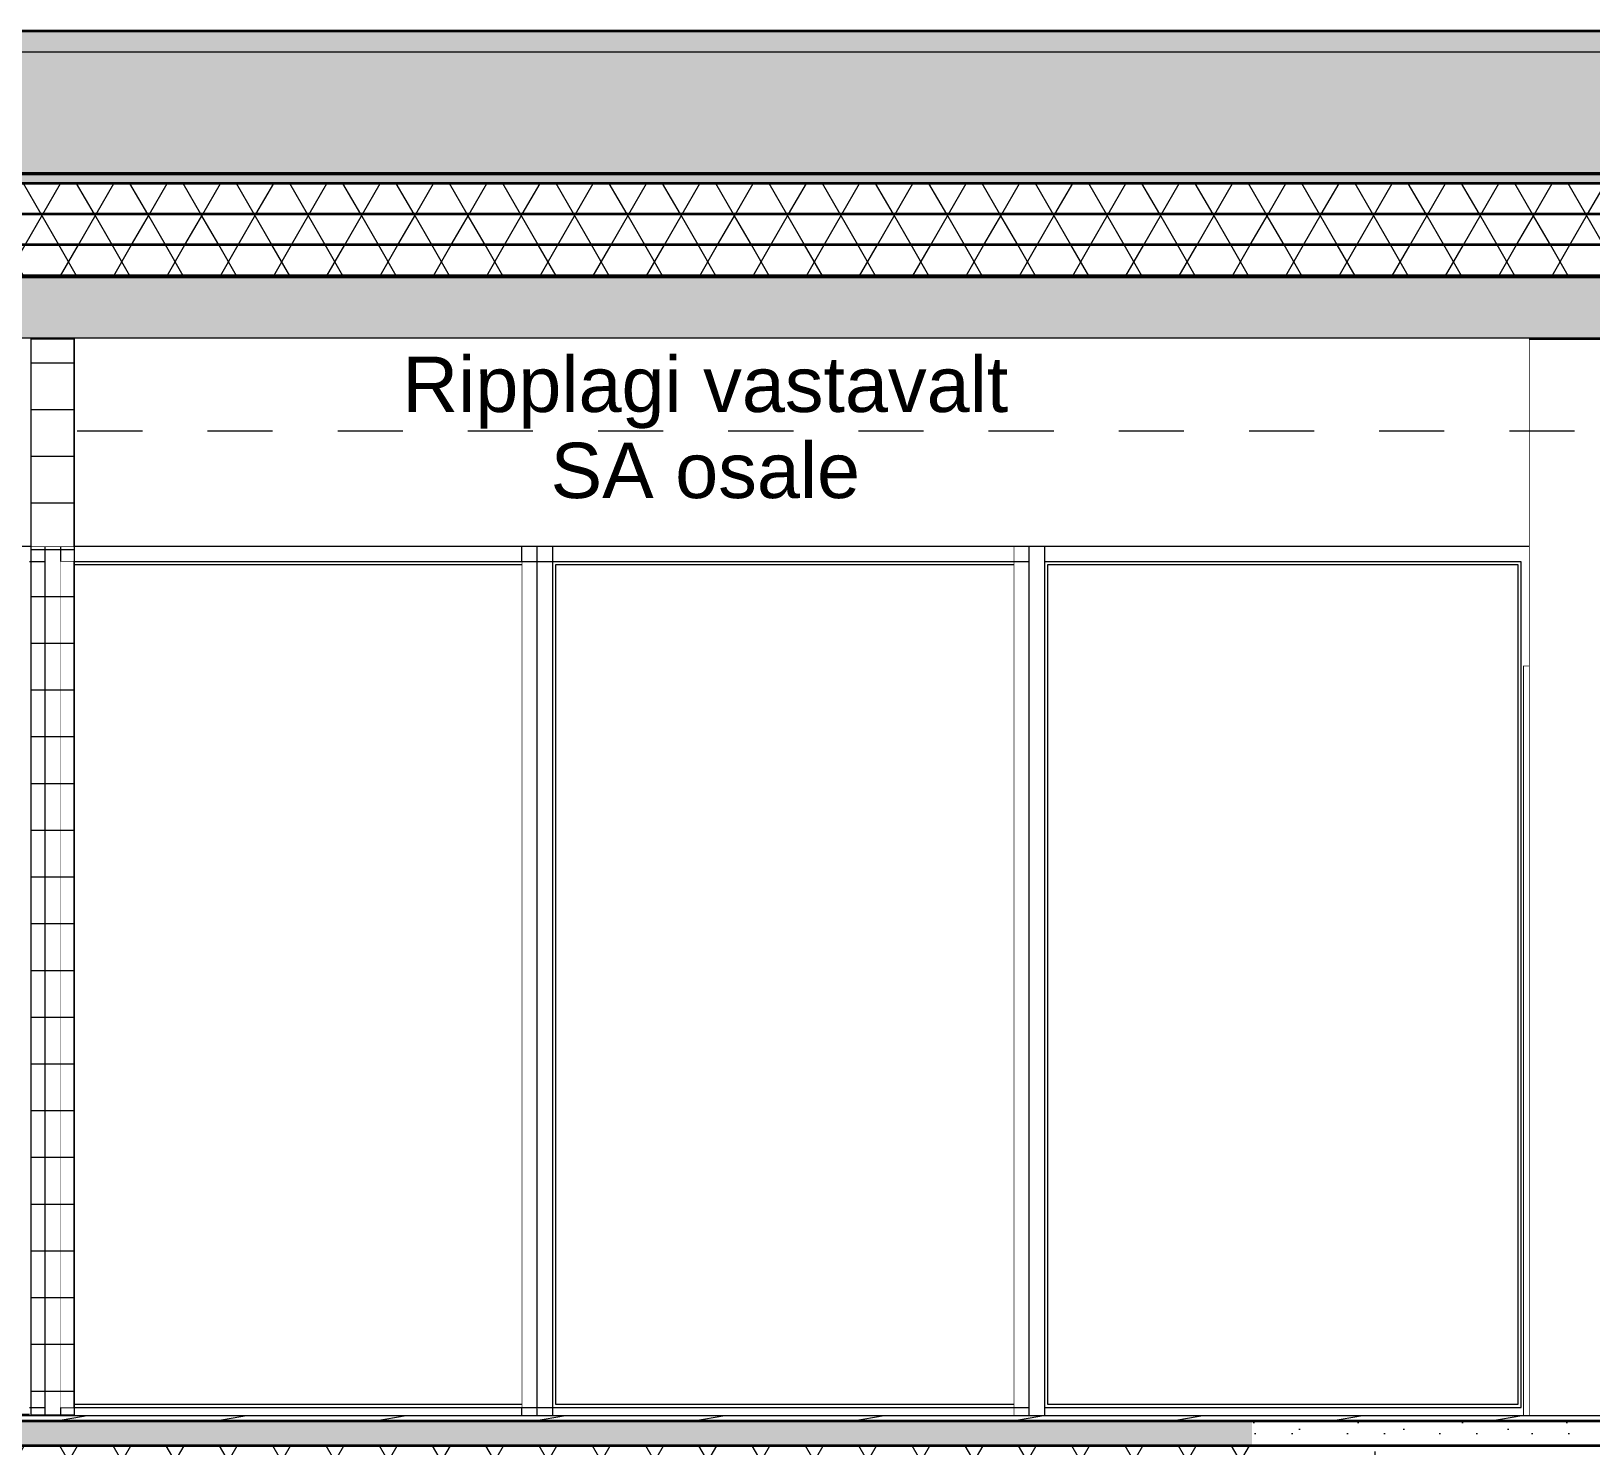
# Model space of a CAD drawing. Header units: millimetres. Extents: x -279593 to -202089, y -5129 to 14747.
# Drawn here: x -263480 to -258409, y -100 to 4500 of the extents above; entities that cross this region are included whole.
import ezdxf

# ---------------------------------------------------------------- set-up
doc = ezdxf.new("R2010")
doc.units = ezdxf.units.MM
doc.header["$MEASUREMENT"] = 0
for name, pattern in [('Dashed', [423.333333, 211.666667, -211.666667]), ('Double Dashed', [1093.611073, 529.166651, -211.666656, 141.111112, -211.666656]), ('Wipeout_Contour', [1000, 0, -1000])]:
    doc.linetypes.add(name, pattern=pattern)
for name, color, linetype, lineweight in [('New_2D Drafting - General_Pen_No__1', 7, 'Continuous', 13), ('New_2D Drafting - General_Pen_No__19', 255, 'Continuous', 0), ('New_Annotation - Text_Pen_No__1', 7, 'Continuous', 13), ('New_ARCHICAD Doors_Pen_No__1', 7, 'Continuous', 13), ('New_ARCHICAD Windows_Pen_No__1', 7, 'Continuous', 13), ('New_Dimensioning - General_Pen_No__1', 7, 'Continuous', 13), ('New_Shell - Roof_Pen_No__21', 7, 'Continuous', 35), ('New_Structural - Bearing_Pen_No__1', 7, 'Continuous', 13), ('New_Structural - Bearing_Pen_No__21', 7, 'Continuous', 35), ('New_Structural - Grid_Pen_No__1', 7, 'Continuous', 13)]:
    doc.layers.add(name, color=color, linetype=linetype, lineweight=lineweight)
for name, color, linetype in [('New_ARCHICAD Doors', 7, 'Continuous'), ('New_ARCHICAD Windows', 7, 'Continuous'), ('New_Dimensioning - General', 7, 'Continuous'), ('New_Shell - Roof', 7, 'Continuous'), ('New_Structural - Bearing', 7, 'Continuous')]:
    doc.layers.add(name, color=color, linetype=linetype)
doc.layers.add('New_Structural - Bearing_Pen_No__87', color=7, linetype='Continuous', lineweight=20, true_color=0x6a6a6a)
doc.styles.add('GENERATED_STYLE_1', font='')
doc.styles.get('GENERATED_STYLE_1').set_extended_font_data('Arial')
doc.dimstyles.new('GENERATED_STYLE__2', dxfattribs={"dimtxt": 200, "dimasz": 95, "dimexe": 0.18, "dimexo": 0.0625, "dimgap": 0, "dimtad": 1, "dimdec": 3, "dimlfac": 0.001, "dimzin": 0, "dimdsep": 46, "dimtxsty": 'GENERATED_STYLE_1', "dimblk": 'ARROWHEAD_2', "dimblk1": 'ARROWHEAD_2', "dimblk2": 'ARROWHEAD_2', "dimcen": 0.09, "dimse1": 1, "dimse2": 1, "dimclrd": 7, "dimclre": 7, "dimclrt": 7, "dimadec": 0, "dimazin": 0, "dimtfac": 1, "dimtdec": 4, "dimtmove": 0, "dimatfit": 3, "dimfxl": 0, "dimtolj": 1, "dimtzin": 0, "dimarcsym": 0})
pattern_1 = [(0, (0, 0), (0, 623.5383), [60, -300]), (0, (180, 311.8), (0, 623.5383), [60, -300]), (60, (0, 0), (-540, 311.7692), [60, -300]), (60, (360, 0), (-540, 311.7692), [60, -300]), (120, (60, 0), (540, 311.7692), [60, -300]), (120, (420, 0), (540, 311.7692), [60, -300]), (0, (0, 60), (0, 120.000005), [0, -120.000005, 0, -180.00001]), (45, (60, 60), (-84.852817, 84.852817), [0, -90.000004, 0, -150.000006])]
pattern_2 = [(10, (0, 0), (-15.628336, 88.632695), [])]
pattern_3 = [(60, (0, 0), (-129.90381, 75), []), (120, (0, 0), (129.90381, 75), [])]

# ---------------------------------------------------------------- blocks, each defined once
blk = doc.blocks.new('*X6')
at = {"layer": 'New_Shell - Roof', "linetype": 'Continuous', "lineweight": 0, "true_color": 0x000000}
blk.add_hatch(color=18, dxfattribs=at).paths.add_polyline_path([(-268409.6, 4035), (-268409.6, 4005), (-252099.7, 4005), (-252099.7, 4035)])
blk = doc.blocks.new('*X7')
at = {"layer": 'New_Shell - Roof', "linetype": 'Continuous', "lineweight": 0, "true_color": 0x000000}
for points in [[(-263249.8, 3705), (-263399.8, 3705), (-263399.8, 3700), (-263249.8, 3700)], [(-262949.8, 3705), (-263099.8, 3705), (-263099.8, 3700), (-262949.8, 3700)], [(-262649.8, 3705), (-262799.8, 3705), (-262799.8, 3700), (-262649.8, 3700)], [(-262349.8, 3705), (-262499.8, 3705), (-262499.8, 3700), (-262349.8, 3700)], [(-262049.8, 3705), (-262199.8, 3705), (-262199.8, 3700), (-262049.8, 3700)], [(-261749.8, 3705), (-261899.8, 3705), (-261899.8, 3700), (-261749.8, 3700)], [(-261449.8, 3705), (-261599.8, 3705), (-261599.8, 3700), (-261449.8, 3700)], [(-261149.8, 3705), (-261299.8, 3705), (-261299.8, 3700), (-261149.8, 3700)], [(-260849.8, 3705), (-260999.8, 3705), (-260999.8, 3700), (-260849.8, 3700)], [(-260549.8, 3705), (-260699.8, 3705), (-260699.8, 3700), (-260549.8, 3700)], [(-260249.8, 3705), (-260399.8, 3705), (-260399.8, 3700), (-260249.8, 3700)], [(-259949.8, 3705), (-260099.8, 3705), (-260099.8, 3700), (-259949.8, 3700)], [(-259649.8, 3705), (-259799.8, 3705), (-259799.8, 3700), (-259649.8, 3700)], [(-259349.8, 3705), (-259499.8, 3705), (-259499.8, 3700), (-259349.8, 3700)], [(-259049.8, 3705), (-259199.8, 3705), (-259199.8, 3700), (-259049.8, 3700)], [(-258749.8, 3705), (-258899.8, 3705), (-258899.8, 3700), (-258749.8, 3700)], [(-258449.8, 3705), (-258599.8, 3705), (-258599.8, 3700), (-258449.8, 3700)]]:
    blk.add_hatch(color=18, dxfattribs=at).paths.add_polyline_path(points)
blk = doc.blocks.new('*X8')
at = {"layer": 'New_Shell - Roof', "linetype": 'Continuous', "lineweight": 0, "true_color": 0x000000}
for points in [[(-263249.8, 4040), (-263399.8, 4040), (-263399.8, 4035), (-263249.8, 4035)], [(-262949.8, 4040), (-263099.8, 4040), (-263099.8, 4035), (-262949.8, 4035)], [(-262649.8, 4040), (-262799.8, 4040), (-262799.8, 4035), (-262649.8, 4035)], [(-262349.8, 4040), (-262499.8, 4040), (-262499.8, 4035), (-262349.8, 4035)], [(-262049.8, 4040), (-262199.8, 4040), (-262199.8, 4035), (-262049.8, 4035)], [(-261749.8, 4040), (-261899.8, 4040), (-261899.8, 4035), (-261749.8, 4035)], [(-261449.8, 4040), (-261599.8, 4040), (-261599.8, 4035), (-261449.8, 4035)], [(-261149.8, 4040), (-261299.8, 4040), (-261299.8, 4035), (-261149.8, 4035)], [(-260849.8, 4040), (-260999.8, 4040), (-260999.8, 4035), (-260849.8, 4035)], [(-260549.8, 4040), (-260699.8, 4040), (-260699.8, 4035), (-260549.8, 4035)], [(-260249.8, 4040), (-260399.8, 4040), (-260399.8, 4035), (-260249.8, 4035)], [(-259949.8, 4040), (-260099.8, 4040), (-260099.8, 4035), (-259949.8, 4035)], [(-259649.8, 4040), (-259799.8, 4040), (-259799.8, 4035), (-259649.8, 4035)], [(-259349.8, 4040), (-259499.8, 4040), (-259499.8, 4035), (-259349.8, 4035)], [(-259049.8, 4040), (-259199.8, 4040), (-259199.8, 4035), (-259049.8, 4035)], [(-258749.8, 4040), (-258899.8, 4040), (-258899.8, 4035), (-258749.8, 4035)], [(-258449.8, 4040), (-258599.8, 4040), (-258599.8, 4035), (-258449.8, 4035)]]:
    blk.add_hatch(color=18, dxfattribs=at).paths.add_polyline_path(points)
blk = doc.blocks.new('*D16')
at = {"layer": 'New_Dimensioning - General_Pen_No__1', "color": 7, "linetype": 'Continuous', "lineweight": 13}
for p, q in [((-265826.3, 3500), (-265826.3, 3561.1)), ((-265732.6, 3500), (-265920.1, 3500)), ((-265763.8, 3463.9), (-265888.8, 3536.1)), ((-265826.3, 3200), (-265826.3, 3500)), ((-265732.6, 3200), (-265920.1, 3200)), ((-265888.8, 3236.1), (-265763.8, 3163.9))]:
    blk.add_line(p, q, dxfattribs=at)
blk = doc.blocks.new('ARROWHEAD_2')
at = {"color": 0, "linetype": 'Continuous', "lineweight": 0}
for p, q in [((-0.378, -0.655), (0.378, 0.655)), ((0, 0), (-1, 0))]:
    blk.add_line(p, q, dxfattribs=at)

msp = doc.modelspace()

# ---------------------------------------------------------------- hatches: boundary and pattern name
at = {"layer": 'New_Shell - Roof', "linetype": 'Continuous', "lineweight": 0, "true_color": 0x000000}
h = msp.add_hatch(dxfattribs=at)
h.set_pattern_fill('Lightweight_Concrete_0001', color=18, style=0, pattern_type=2)
h.set_pattern_definition([(0, (0, 0), (0, 779.4229), [48.75, -401.25]), (0, (225, 389.7), (0, 779.4229), [48.75, -401.25]), (60, (0, 0), (-675, 389.7114), [48.75, -401.25]), (60, (450, 0), (-675, 389.7114), [48.75, -401.25]), (120, (48.75, 0), (675, 389.7114), [48.75, -401.25]), (120, (498.75, 0), (675, 389.7114), [48.75, -401.25]), (0, (0, 75), (0, 150), [0, -150, 0, -225]), (45, (75, 75), (-106.06602, 106.06602), [0, -112.5, 0, -187.5])])
h.paths.add_polyline_path([(-251459.9812, 4430), (-251459.9812, 4500), (-268845.0269, 4500), (-268845.0269, 4430)])
h = msp.add_hatch(dxfattribs=at)
h.set_pattern_fill('Batt_Insulation_0001', color=18, style=0, pattern_type=2)
h.set_pattern_definition(pattern_3)
h.paths.add_polyline_path([(-268409.613, 4005), (-268409.613, 3905), (-252099.6508, 3905), (-252099.6508, 4005)])
h = msp.add_hatch(dxfattribs=at)
h.set_pattern_fill('Batt_Insulation_0001', color=18, style=0, pattern_type=2)
h.set_pattern_definition(pattern_3)
h.paths.add_polyline_path([(-268409.613, 3905), (-268409.613, 3805), (-252099.6508, 3805), (-252099.6508, 3905)])
h = msp.add_hatch(dxfattribs=at)
h.set_pattern_fill('Batt_Insulation_0001', color=18, style=0, pattern_type=2)
h.set_pattern_definition(pattern_3)
h.paths.add_polyline_path([(-268409.613, 3805), (-268409.613, 3705), (-252099.6508, 3705), (-252099.6508, 3805)])
at = {"layer": 'New_Structural - Bearing', "linetype": 'Continuous', "lineweight": 0, "true_color": 0x000000}
h = msp.add_hatch(dxfattribs=at)
h.set_pattern_fill('Wood_0001', color=18, style=0, pattern_type=2)
h.set_pattern_definition(pattern_2)
h.paths.add_polyline_path([(-274410.0254, 0.0001), (-274410.0254, -20), (-259510.0254, -20), (-259510.0254, 0.0001)])
h = msp.add_hatch(dxfattribs=at)
h.set_pattern_fill('Structural_Concrete_0001', color=18, style=0, pattern_type=2)
h.set_pattern_definition(pattern_1)
h.paths.add_polyline_path([(-274410.0254, -20), (-274760.0254, -20), (-274760.0254, -100), (-259510.0254, -100), (-259510.0254, -20)])
h = msp.add_hatch(dxfattribs=at)
h.set_pattern_fill('Wood_0001', color=18, style=0, pattern_type=2)
h.set_pattern_definition(pattern_2)
h.paths.add_polyline_path([(-259510.0254, 0), (-259510.0254, -20), (-252097.1209, -20), (-252097.1209, 0)])
h = msp.add_hatch(dxfattribs=at)
h.set_pattern_fill('Structural_Concrete_0001', color=18, style=0, pattern_type=2)
h.set_pattern_definition(pattern_1)
h.paths.add_polyline_path([(-252097.1209, -100), (-251827.5843, -100), (-251693.1517, -100), (-251693.1517, -20), (-252097.1209, -20), (-259510.0254, -20), (-259510.0254, -100)])
h = msp.add_hatch(dxfattribs=at)
h.set_pattern_fill('Batt_Insulation_0001', color=18, style=0, pattern_type=2)
h.set_pattern_definition(pattern_3)
h.paths.add_polyline_path([(-274760.0254, -100), (-274760.0254, -200), (-259510.0254, -200), (-259510.0254, -100)])

# ---------------------------------------------------------------- linework, layer by layer
at = {"layer": 'New_Shell - Roof_Pen_No__21', "color": 7, "linetype": 'Continuous', "lineweight": 35}
for p, q in [((-251459.9812, 4500), (-268845.0269, 4500)), ((-252097.1209, 4430), (-268410.0255, 4430)), ((-252099.6508, 4040), (-268409.613, 4040)), ((-252099.6508, 4035), (-268409.613, 4035)), ((-252099.6508, 4005), (-268409.613, 4005)), ((-252099.6508, 3905), (-268409.613, 3905)), ((-252099.6508, 3805), (-268409.613, 3805)), ((-252099.6508, 3705), (-268409.613, 3705)), ((-252099.6508, 3700), (-268409.613, 3700))]:
    msp.add_line(p, q, dxfattribs=at)
at = {"layer": 'New_Structural - Bearing_Pen_No__21', "color": 7, "linetype": 'Continuous', "lineweight": 35}
for p, q in [((-259510.0254, 0.0001), (-268409.9254, 0)), ((-258010.0254, 0), (-259510.0254, 0)), ((-259510.0254, -100), (-274760.0254, -100))]:
    msp.add_line(p, q, dxfattribs=at)
at = {"layer": 'New_Structural - Bearing_Pen_No__21', "color": 7, "linetype": 'Continuous', "lineweight": 35, "flags": 128}
for points in [[(-259510.0254, -20), (-274410.0254, -20), (-274600.0254, -20), (-274760.0254, -20)], [(-251693.1517, -20), (-251827.5843, -20), (-252097.1209, -20), (-259510.0254, -20)], [(-251693.1517, -100), (-251827.5843, -100), (-252097.1209, -100), (-259510.0254, -100)]]:
    msp.add_lwpolyline(points, dxfattribs=at)

# ---------------------------------------------------------------- block references
at = {"layer": 'New_Shell - Roof', "lineweight": 0}
for name in ['*X8', '*X6', '*X7']:
    msp.add_blockref(name, (0, 0), dxfattribs=at)

# ---------------------------------------------------------------- next in the draw order: wipeouts: each hides what was drawn before it
at = {"color": 254, "linetype": 'Wipeout_Contour', "lineweight": 0, "ltscale": 1317329.887434293}
msp.add_wipeout([(-263485.0254, 2825), (-263485.0254, 0.0001), (-263460.0253, 0.0001), (-263435.0254, 25), (-263435.0254, 2775)], dxfattribs=at).dxf.layer = 'New_ARCHICAD Windows'
at = {"color": 254, "linetype": 'Wipeout_Contour', "lineweight": 0, "ltscale": 1050540.104026605}
msp.add_wipeout([(-263385.0254, 24.9999), (-263385.0254, 0.0001), (-261885.0254, 0.0001), (-261885.0254, 25)], dxfattribs=at).dxf.layer = 'New_ARCHICAD Windows'
at = {"color": 254, "linetype": 'Wipeout_Contour', "lineweight": 0, "ltscale": 1047918.58988879}
msp.add_wipeout([(-256316.9861, 4429.9999), (-267573.6668, 4429.9999), (-267573.6668, 4039.9999), (-256316.9861, 4040.0001)], dxfattribs=at).dxf.layer = 'New_Structural - Bearing'
at = {"color": 254, "linetype": 'Wipeout_Contour', "lineweight": 0, "ltscale": 1033287.523263842}
msp.add_wipeout([(-258610.0254, 3500), (-258610.0254, 0), (-258010.0254, 0), (-258010.0254, 3500)], dxfattribs=at).dxf.layer = 'New_Structural - Bearing'

# ---------------------------------------------------------------- next in the draw order: hatches: boundary and pattern name
at = {"layer": 'New_2D Drafting - General_Pen_No__19', "linetype": 'Continuous', "lineweight": 0}
msp.add_hatch(color=255, dxfattribs=at).paths.add_polyline_path([(-268408.7514, 4040), (-252282.2886, 4040), (-252282.2886, 4500), (-268408.7514, 4500)])
at = {"layer": 'New_Shell - Roof', "linetype": 'Continuous', "lineweight": 0, "true_color": 0x000000}
h = msp.add_hatch(dxfattribs=at)
h.set_pattern_fill('Structural_Concrete_0001', color=18, style=0, pattern_type=2)
h.set_pattern_definition(pattern_1)
h.paths.add_polyline_path([(-268409.613, 3700), (-268409.613, 3500), (-252099.6508, 3500), (-252099.6508, 3700)])

# ---------------------------------------------------------------- next in the draw order: linework, layer by layer
at = {"layer": 'New_2D Drafting - General_Pen_No__1', "color": 7, "linetype": 'Continuous', "lineweight": 13, "flags": 128}
msp.add_lwpolyline([(-268408.7514, 4040), (-252282.2886, 4040), (-252282.2886, 4500), (-268408.7514, 4500)], close=True, dxfattribs=at)
at = {"layer": 'New_ARCHICAD Windows_Pen_No__1', "color": 7, "linetype": 'Continuous', "lineweight": 13}
msp.add_line((-263435.0254, 25), (-263385.0254, 25), dxfattribs=at)
at = {"layer": 'New_Shell - Roof_Pen_No__21', "color": 7, "linetype": 'Continuous', "lineweight": 35}
msp.add_line((-258010.0254, 3500), (-268409.613, 3500), dxfattribs=at)
at = {"layer": 'New_Structural - Bearing_Pen_No__87', "color": 251, "linetype": 'Continuous', "lineweight": 20, "true_color": 0x6a6a6a}
msp.add_line((-258610.0254, 3500), (-258610.0254, 0), dxfattribs=at)

# ---------------------------------------------------------------- next in the draw order: wipeouts: each hides what was drawn before it
at = {"color": 254, "linetype": 'Wipeout_Contour', "lineweight": 0, "ltscale": 1034501.0652864}
msp.add_wipeout([(-258629.0254, 2437), (-258629.0254, 0), (-258610.0254, 0), (-258610.0254, 2437)], dxfattribs=at).dxf.layer = 'New_ARCHICAD Doors'
at = {"color": 254, "linetype": 'Wipeout_Contour', "lineweight": 0, "ltscale": 1063871.443874216}
msp.add_wipeout([(-268410.0254, 3499.9999), (-268410.0254, 3470), (-263480.0254, 3470), (-263480.0254, 3500.0001)], dxfattribs=at).dxf.layer = 'New_Structural - Bearing'
at = {"color": 254, "linetype": 'Wipeout_Contour', "lineweight": 0, "ltscale": 1043976.823407477}
msp.add_wipeout([(-263340.0254, 3470), (-263340.0254, 2825), (-258610.0254, 2825), (-258610.0254, 3469.9999)], dxfattribs=at).dxf.layer = 'New_Structural - Bearing'

# ---------------------------------------------------------------- next in the draw order: linework, layer by layer
at = {"layer": 'New_ARCHICAD Doors_Pen_No__1', "color": 7, "linetype": 'Continuous', "lineweight": 13}
for q in [(-258629.0254, 0), (-258610.0254, 2437)]:
    msp.add_line((-258629.0254, 2437), q, dxfattribs=at)

# ---------------------------------------------------------------- next in the draw order: wipeouts: each hides what was drawn before it
at = {"color": 254, "linetype": 'Wipeout_Contour', "lineweight": 0, "ltscale": 1050599.807881244}
msp.add_wipeout([(-261885.0254, 2825), (-263385.0254, 2825), (-263385.0254, 2775), (-261885.0254, 2775)], dxfattribs=at).dxf.layer = 'New_ARCHICAD Windows'
at = {"color": 254, "linetype": 'Wipeout_Contour', "lineweight": 0, "ltscale": 1309080.075371826}
msp.add_wipeout([(-261835.0254, 2775), (-261835.0254, 25), (-261810.0255, 0.0001), (-261785.0254, 0.0001), (-261785.0254, 2825)], dxfattribs=at).dxf.layer = 'New_ARCHICAD Windows'
at = {"color": 254, "linetype": 'Wipeout_Contour', "lineweight": 0, "ltscale": 1301330.253400913}
msp.add_wipeout([(-260285.0254, 2825), (-260285.0254, 0.0001), (-260260.0253, 0.0001), (-260235.0254, 25), (-260235.0254, 2775)], dxfattribs=at).dxf.layer = 'New_ARCHICAD Windows'
at = {"color": 254, "linetype": 'Wipeout_Contour', "lineweight": 0, "ltscale": 1043993.182935016}
msp.add_wipeout([(-263340.0254, 3500.0001), (-263340.0254, 3470), (-258610.0254, 3470), (-258610.0254, 3500.0001)], dxfattribs=at).dxf.layer = 'New_Structural - Bearing'

# ---------------------------------------------------------------- next in the draw order: linework, layer by layer
at = {"layer": 'New_ARCHICAD Windows_Pen_No__1', "color": 7, "linetype": 'Continuous', "lineweight": 13}
for p, q in [((-260285.0254, 2775), (-260285.0254, 2825)), ((-263385.0254, 2775), (-263435.0254, 2775)), ((-260285.0254, 25), (-260285.0254, 2775)), ((-260285.0254, 0), (-260285.0254, 25))]:
    msp.add_line(p, q, dxfattribs=at)

# ---------------------------------------------------------------- next in the draw order: texts
at = {"layer": 'New_Annotation - Text_Pen_No__1', "color": 7, "linetype": 'Continuous', "lineweight": 13, "insert": (-261288.0283, 3441.7146), "char_height": 180, "width": 2206.811314, "attachment_point": 2, "line_spacing_factor": 0.933036, "style": 'GENERATED_STYLE_1'}
msp.add_mtext('\\A1;{\\pqc;\\fArial|b0|i0|c0|p34;Ripplagi vastavalt SA osale}', dxfattribs=at)

# ---------------------------------------------------------------- next in the draw order: wipeouts: each hides what was drawn before it
at = {"color": 254, "linetype": 'Wipeout_Contour', "lineweight": 0, "ltscale": 785600.762023}
msp.add_wipeout([(-261885.0254, 2825), (-261835.0254, 2775), (-261835.0254, 2825)], dxfattribs=at).dxf.layer = 'New_ARCHICAD Windows'
at = {"color": 254, "linetype": 'Wipeout_Contour', "lineweight": 0, "ltscale": 1810440.434227165}
msp.add_wipeout([(-258635.0254, 25), (-258629.0254, 19.0001), (-258629.0254, 2387), (-258629.0254, 2437), (-258610.0254, 2437), (-258610.0254, 2800), (-258635.0254, 2774.9999)], dxfattribs=at).dxf.layer = 'New_ARCHICAD Windows'
at = {"color": 254, "linetype": 'Wipeout_Contour', "lineweight": 0, "ltscale": 785530.5773}
msp.add_wipeout([(-261860.0253, 0.0001), (-261835.0254, 0.0001), (-261835.0254, 25)], dxfattribs=at).dxf.layer = 'New_ARCHICAD Windows'

# ---------------------------------------------------------------- next in the draw order: wipeouts: each hides what was drawn before it
at = {"color": 254, "linetype": 'Wipeout_Contour', "lineweight": 0, "ltscale": 1317079.893435785}
msp.add_wipeout([(-263435.0254, 2775), (-263435.0254, 25), (-263410.0255, 0.0001), (-263385.0254, 0.0001), (-263385.0254, 2825)], dxfattribs=at).dxf.layer = 'New_ARCHICAD Windows'
at = {"color": 254, "linetype": 'Wipeout_Contour', "lineweight": 0, "ltscale": 785475.535409}
msp.add_wipeout([(-261835.0254, 2825), (-261810.0254, 2800), (-261785.0254, 2825)], dxfattribs=at).dxf.layer = 'New_ARCHICAD Windows'
at = {"color": 254, "linetype": 'Wipeout_Contour', "lineweight": 0, "ltscale": 1296301.218671749}
msp.add_wipeout([(-260185.0254, 2775), (-258635.0254, 2775), (-258610.0254, 2800), (-258610.0254, 2825), (-260185.0254, 2825)], dxfattribs=at).dxf.layer = 'New_ARCHICAD Windows'
at = {"color": 254, "linetype": 'Wipeout_Contour', "lineweight": 0, "ltscale": 1296263.626351622}
msp.add_wipeout([(-260185.0254, 25), (-260185.0254, 0.0001), (-258629.0254, 0), (-258629.0254, 19), (-258635.0254, 25)], dxfattribs=at).dxf.layer = 'New_ARCHICAD Windows'

# ---------------------------------------------------------------- next in the draw order: linework, layer by layer
at = {"layer": 'New_ARCHICAD Windows_Pen_No__1', "color": 7, "linetype": 'Continuous', "lineweight": 13}
for p, q in [((-260185.0254, 2775), (-260235.0254, 2775)), ((-260235.0254, 25), (-260185.0254, 25))]:
    msp.add_line(p, q, dxfattribs=at)

# ---------------------------------------------------------------- next in the draw order: wipeouts: each hides what was drawn before it
at = {"color": 254, "linetype": 'Wipeout_Contour', "lineweight": 0, "ltscale": 790349.990493}
msp.add_wipeout([(-263385.0254, 2825), (-263485.0254, 2825), (-263435.0254, 2775)], dxfattribs=at).dxf.layer = 'New_ARCHICAD Windows'
at = {"color": 254, "linetype": 'Wipeout_Contour', "lineweight": 0, "ltscale": 1309330.069299861}
msp.add_wipeout([(-261885.0254, 2825), (-261885.0254, 0.0001), (-261860.0253, 0.0001), (-261835.0254, 25), (-261835.0254, 2775)], dxfattribs=at).dxf.layer = 'New_ARCHICAD Windows'
at = {"color": 254, "linetype": 'Wipeout_Contour', "lineweight": 0, "ltscale": 1044200.173920624}
msp.add_wipeout([(-261785.0254, 2825), (-261785.0254, 2775), (-260285.0254, 2775), (-260285.0254, 2825)], dxfattribs=at).dxf.layer = 'New_ARCHICAD Windows'
at = {"color": 254, "linetype": 'Wipeout_Contour', "lineweight": 0, "ltscale": 1034589.664933837}
msp.add_wipeout([(-258645.0254, 2765), (-258645.0254, 35), (-258635.0254, 35), (-258635.0254, 2765)], dxfattribs=at).dxf.layer = 'New_ARCHICAD Windows'
at = {"color": 254, "linetype": 'Wipeout_Contour', "lineweight": 0, "ltscale": 790305.077362}
msp.add_wipeout([(-263460.0253, 0.0001), (-263410.0255, 0.0001), (-263435.0254, 25)], dxfattribs=at).dxf.layer = 'New_ARCHICAD Windows'

# ---------------------------------------------------------------- next in the draw order: linework, layer by layer
at = {"layer": 'New_ARCHICAD Windows_Pen_No__1', "color": 7, "linetype": 'Continuous', "lineweight": 13}
for p, q in [((-264985.0254, 2825), (-263385.0254, 2825)), ((-263435.0254, 2775), (-263435.0254, 2825)), ((-263385.0254, 2825), (-263385.0254, 2775)), ((-261885.0254, 2775), (-261885.0254, 2825)), ((-263435.0254, 2775), (-263485.0254, 2775)), ((-263435.0254, 25), (-263435.0254, 2775)), ((-263385.0254, 2775), (-263385.0254, 25)), ((-261885.0254, 25), (-261885.0254, 2775)), ((-261785.0254, 2775), (-261835.0254, 2775)), ((-263485.0254, 25), (-263435.0254, 25)), ((-263435.0254, 0), (-263435.0254, 25)), ((-263385.0254, 25), (-263385.0254, 0)), ((-261885.0254, 0), (-261885.0254, 25))]:
    msp.add_line(p, q, dxfattribs=at)

# ---------------------------------------------------------------- next in the draw order: wipeouts: each hides what was drawn before it
at = {"color": 254, "linetype": 'Wipeout_Contour', "lineweight": 0, "ltscale": 1301080.259462069}
msp.add_wipeout([(-260235.0254, 2775), (-260235.0254, 25), (-260210.0255, 0.0001), (-260185.0254, 0.0001), (-260185.0254, 2825)], dxfattribs=at).dxf.layer = 'New_ARCHICAD Windows'

# ---------------------------------------------------------------- next in the draw order: wipeouts: each hides what was drawn before it
at = {"color": 254, "linetype": 'Wipeout_Contour', "lineweight": 0, "ltscale": 785524.492528}
msp.add_wipeout([(-261835.0254, 2825), (-261835.0254, 2775), (-261810.0254, 2800)], dxfattribs=at).dxf.layer = 'New_ARCHICAD Windows'
at = {"color": 254, "linetype": 'Wipeout_Contour', "lineweight": 0, "ltscale": 780750.542797}
msp.add_wipeout([(-260285.0254, 2825), (-260235.0254, 2775), (-260185.0254, 2825)], dxfattribs=at).dxf.layer = 'New_ARCHICAD Windows'
at = {"color": 254, "linetype": 'Wipeout_Contour', "lineweight": 0, "ltscale": 1050508.535793127}
msp.add_wipeout([(-261885.0254, 2775), (-263340.0254, 2775), (-263340.0254, 2765), (-261885.0254, 2765)], dxfattribs=at).dxf.layer = 'New_ARCHICAD Windows'
at = {"color": 254, "linetype": 'Wipeout_Contour', "lineweight": 0, "ltscale": 1050450.10870102}
msp.add_wipeout([(-263340.0254, 25), (-261885.0254, 25), (-261885.0254, 35), (-263340.0254, 35)], dxfattribs=at).dxf.layer = 'New_ARCHICAD Windows'
at = {"color": 254, "linetype": 'Wipeout_Contour', "lineweight": 0, "ltscale": 780705.077329}
msp.add_wipeout([(-260235.0254, 25), (-260260.0253, 0.0001), (-260210.0254, 0.0001)], dxfattribs=at).dxf.layer = 'New_ARCHICAD Windows'

# ---------------------------------------------------------------- next in the draw order: linework, layer by layer
at = {"layer": 'New_ARCHICAD Windows_Pen_No__1', "color": 7, "linetype": 'Continuous', "lineweight": 13}
for p, q in [((-263385.0254, 2825), (-261785.0254, 2825)), ((-261835.0254, 2775), (-261835.0254, 2825)), ((-261785.0254, 2825), (-260185.0254, 2825)), ((-260235.0254, 2775), (-260235.0254, 2825)), ((-260185.0254, 2825), (-258610.0254, 2825)), ((-260235.0254, 25), (-260235.0254, 2775)), ((-260235.0254, 0), (-260235.0254, 25))]:
    msp.add_line(p, q, dxfattribs=at)

# ---------------------------------------------------------------- next in the draw order: wipeouts: each hides what was drawn before it
at = {"color": 254, "linetype": 'Wipeout_Contour', "lineweight": 0, "ltscale": 1050479.217933378}
msp.add_wipeout([(-263340.0254, 2765), (-263340.0254, 35), (-261885.0254, 35), (-261885.0254, 2765)], dxfattribs=at).dxf.layer = 'New_ARCHICAD Windows'
at = {"color": 254, "linetype": 'Wipeout_Contour', "lineweight": 0, "ltscale": 1040749.489885185}
msp.add_wipeout([(-260175.0254, 2765), (-260185.0254, 2765), (-260185.0254, 35), (-260175.0254, 35)], dxfattribs=at).dxf.layer = 'New_ARCHICAD Windows'
at = {"color": 254, "linetype": 'Wipeout_Contour', "lineweight": 0, "ltscale": 1044140.104069329}
msp.add_wipeout([(-261785.0254, 0.0001), (-260285.0254, 0.0001), (-260285.0254, 25), (-261785.0254, 25)], dxfattribs=at).dxf.layer = 'New_ARCHICAD Windows'

# ---------------------------------------------------------------- next in the draw order: linework, layer by layer
at = {"layer": 'New_ARCHICAD Windows_Pen_No__1', "color": 7, "linetype": 'Continuous', "lineweight": 13}
for p, q in [((-261885.0254, 2775), (-263385.0254, 2775)), ((-261885.0254, 2765), (-263340.0254, 2765)), ((-261835.0254, 2775), (-261885.0254, 2775)), ((-263385.0254, 25), (-261885.0254, 25)), ((-263340.0254, 35), (-261885.0254, 35)), ((-261835.0254, 25), (-261785.0254, 25))]:
    msp.add_line(p, q, dxfattribs=at)

# ---------------------------------------------------------------- next in the draw order: wipeouts: each hides what was drawn before it
at = {"color": 254, "linetype": 'Wipeout_Contour', "lineweight": 0, "ltscale": 1556548.768505852}
msp.add_wipeout([(-258635.0254, 2775), (-260185.0254, 2775), (-260185.0254, 2765), (-260175.0254, 2765), (-258645.0254, 2765), (-258635.0254, 2765)], dxfattribs=at).dxf.layer = 'New_ARCHICAD Windows'
at = {"color": 254, "linetype": 'Wipeout_Contour', "lineweight": 0, "ltscale": 1556460.16450839}
msp.add_wipeout([(-260185.0254, 25), (-258635.0254, 25), (-258635.0254, 35), (-258645.0254, 35), (-260175.0254, 35), (-260185.0254, 35)], dxfattribs=at).dxf.layer = 'New_ARCHICAD Windows'
at = {"color": 254, "linetype": 'Wipeout_Contour', "lineweight": 0, "ltscale": 1317117.249844845}
msp.add_wipeout([(-263480.0254, 3500), (-263480.0254, 2825), (-263385.0254, 2825), (-263340.0254, 2825), (-263340.0254, 3500)], dxfattribs=at).dxf.layer = 'New_Structural - Bearing'

# ---------------------------------------------------------------- next in the draw order: linework, layer by layer
at = {"layer": 'New_2D Drafting - General_Pen_No__1', "color": 7, "linetype": 'Dashed', "lineweight": 13}
msp.add_line((-268410.0255, 3200), (-252077.2684, 3200), dxfattribs=at)
at = {"layer": 'New_Structural - Bearing_Pen_No__1', "color": 7, "linetype": 'Continuous', "lineweight": 13}
for p, q in [((-263480.0254, 2825), (-263480.0254, 3500)), ((-263340.0254, 2825), (-263340.0254, 3500))]:
    msp.add_line(p, q, dxfattribs=at)
at = {"layer": 'New_Structural - Grid_Pen_No__1', "color": 7, "linetype": 'Double Dashed', "lineweight": 13}
msp.add_line((-259110.0254, -1000), (-259110.0254, 0), dxfattribs=at)

# ---------------------------------------------------------------- next in the draw order: dimensions: what is measured, and where the dimension line sits
at = {"layer": 'New_Dimensioning - General', "color": 7, "linetype": 'Continuous', "lineweight": 13}
dim = msp.add_linear_dim(base=(-265826.3446, 3500), p1=(-265597.6328, 3200), p2=(-260253.5732, 3500), angle=90, dimstyle='GENERATED_STYLE__2', dxfattribs=at)
dim.commit()
dim.dimension.update_dxf_attribs({"geometry": '*D16', "text_midpoint": (-265966.3446, 2815.99), "dimtype": 160, "text_rotation": 90})

# ---------------------------------------------------------------- next in the draw order: wipeouts: each hides what was drawn before it
at = {"color": 254, "linetype": 'Wipeout_Contour', "lineweight": 0, "ltscale": 1037669.577451173}
msp.add_wipeout([(-258645.0254, 35), (-258645.0254, 2765), (-260175.0254, 2765), (-260175.0254, 35)], dxfattribs=at).dxf.layer = 'New_ARCHICAD Windows'
at = {"color": 254, "linetype": 'Wipeout_Contour', "lineweight": 0, "ltscale": 785479.577496}
msp.add_wipeout([(-261835.0254, 25), (-261835.0254, 0.0001), (-261810.0255, 0.0001)], dxfattribs=at).dxf.layer = 'New_ARCHICAD Windows'
at = {"color": 254, "linetype": 'Wipeout_Contour', "lineweight": 0, "ltscale": 1053479.342909323}
msp.add_wipeout([(-263385.0254, 2775), (-263385.0254, 24.9999), (-263340.0254, 25), (-263340.0254, 2775)], dxfattribs=at).dxf.layer = 'New_Structural - Bearing'

# ---------------------------------------------------------------- next in the draw order: hatches: boundary and pattern name
at = {"layer": 'New_2D Drafting - General_Pen_No__19', "linetype": 'Continuous', "lineweight": 0}
h = msp.add_hatch(dxfattribs=at)
h.set_pattern_fill('Plank_Floor_0001', color=255, style=0, pattern_type=2)
h.set_pattern_definition([(0, (-263410.03, 1750), (0, 152), [])])
h.paths.add_polyline_path([(-263480.0254, 3500), (-263340.0254, 3500), (-263340.0254, 0), (-263480.0254, 0)])

# ---------------------------------------------------------------- next in the draw order: linework, layer by layer
at = {"layer": 'New_2D Drafting - General_Pen_No__1', "color": 7, "linetype": 'Continuous', "lineweight": 13, "flags": 128}
msp.add_lwpolyline([(-263480.0254, 3500), (-263340.0254, 3500), (-263340.0254, 0), (-263480.0254, 0)], close=True, dxfattribs=at)
at = {"layer": 'New_ARCHICAD Windows_Pen_No__1', "color": 7, "linetype": 'Continuous', "lineweight": 13}
for p, q in [((-260185.0254, 2825), (-260185.0254, 2775)), ((-261835.0254, 25), (-261835.0254, 2775)), ((-258635.0254, 2775), (-260185.0254, 2775)), ((-260185.0254, 2775), (-260185.0254, 25)), ((-260175.0254, 2765), (-260175.0254, 35)), ((-258645.0254, 2765), (-260175.0254, 2765)), ((-258645.0254, 35), (-258645.0254, 2765)), ((-258635.0254, 25), (-258635.0254, 2775)), ((-261885.0254, 25), (-261835.0254, 25)), ((-261835.0254, 0), (-261835.0254, 25)), ((-260185.0254, 25), (-258635.0254, 25)), ((-260185.0254, 25), (-260185.0254, 0)), ((-260175.0254, 35), (-258645.0254, 35))]:
    msp.add_line(p, q, dxfattribs=at)
at = {"layer": 'New_Structural - Bearing_Pen_No__1', "color": 7, "linetype": 'Continuous', "lineweight": 13}
msp.add_line((-263340.0254, 25), (-263340.0254, 2775), dxfattribs=at)

# ---------------------------------------------------------------- next in the draw order: wipeouts: each hides what was drawn before it
at = {"color": 254, "linetype": 'Wipeout_Contour', "lineweight": 0, "ltscale": 1047149.310365522}
msp.add_wipeout([(-261785.0254, 35), (-261775.0254, 35), (-261775.0254, 2765), (-261785.0254, 2765)], dxfattribs=at).dxf.layer = 'New_ARCHICAD Windows'

# ---------------------------------------------------------------- next in the draw order: wipeouts: each hides what was drawn before it
at = {"color": 254, "linetype": 'Wipeout_Contour', "lineweight": 0, "ltscale": 1305988.018109906}
msp.add_wipeout([(-261785.0254, 2765), (-261775.0254, 2765), (-260285.0254, 2765), (-260285.0254, 2775), (-261785.0254, 2775)], dxfattribs=at).dxf.layer = 'New_ARCHICAD Windows'
at = {"color": 254, "linetype": 'Wipeout_Contour', "lineweight": 0, "ltscale": 1305914.643234914}
msp.add_wipeout([(-261775.0254, 35), (-261785.0254, 35), (-261785.0254, 25), (-260285.0254, 25), (-260285.0254, 35)], dxfattribs=at).dxf.layer = 'New_ARCHICAD Windows'

# ---------------------------------------------------------------- next in the draw order: wipeouts: each hides what was drawn before it
at = {"color": 254, "linetype": 'Wipeout_Contour', "lineweight": 0, "ltscale": 1044149.394510055}
msp.add_wipeout([(-261775.0254, 2765), (-261775.0254, 35), (-260285.0254, 35), (-260285.0254, 2765)], dxfattribs=at).dxf.layer = 'New_ARCHICAD Windows'

# ---------------------------------------------------------------- next in the draw order: linework, layer by layer
at = {"layer": 'New_ARCHICAD Windows_Pen_No__1', "color": 7, "linetype": 'Continuous', "lineweight": 13}
for p, q in [((-261785.0254, 2825), (-261785.0254, 2775)), ((-260285.0254, 2775), (-261785.0254, 2775)), ((-261785.0254, 2775), (-261785.0254, 25)), ((-261775.0254, 2765), (-261775.0254, 35)), ((-260285.0254, 2765), (-261775.0254, 2765)), ((-260235.0254, 2775), (-260285.0254, 2775)), ((-261785.0254, 25), (-260285.0254, 25)), ((-261785.0254, 25), (-261785.0254, 0)), ((-261775.0254, 35), (-260285.0254, 35)), ((-260285.0254, 25), (-260235.0254, 25))]:
    msp.add_line(p, q, dxfattribs=at)

doc.saveas('drawing.dxf')
